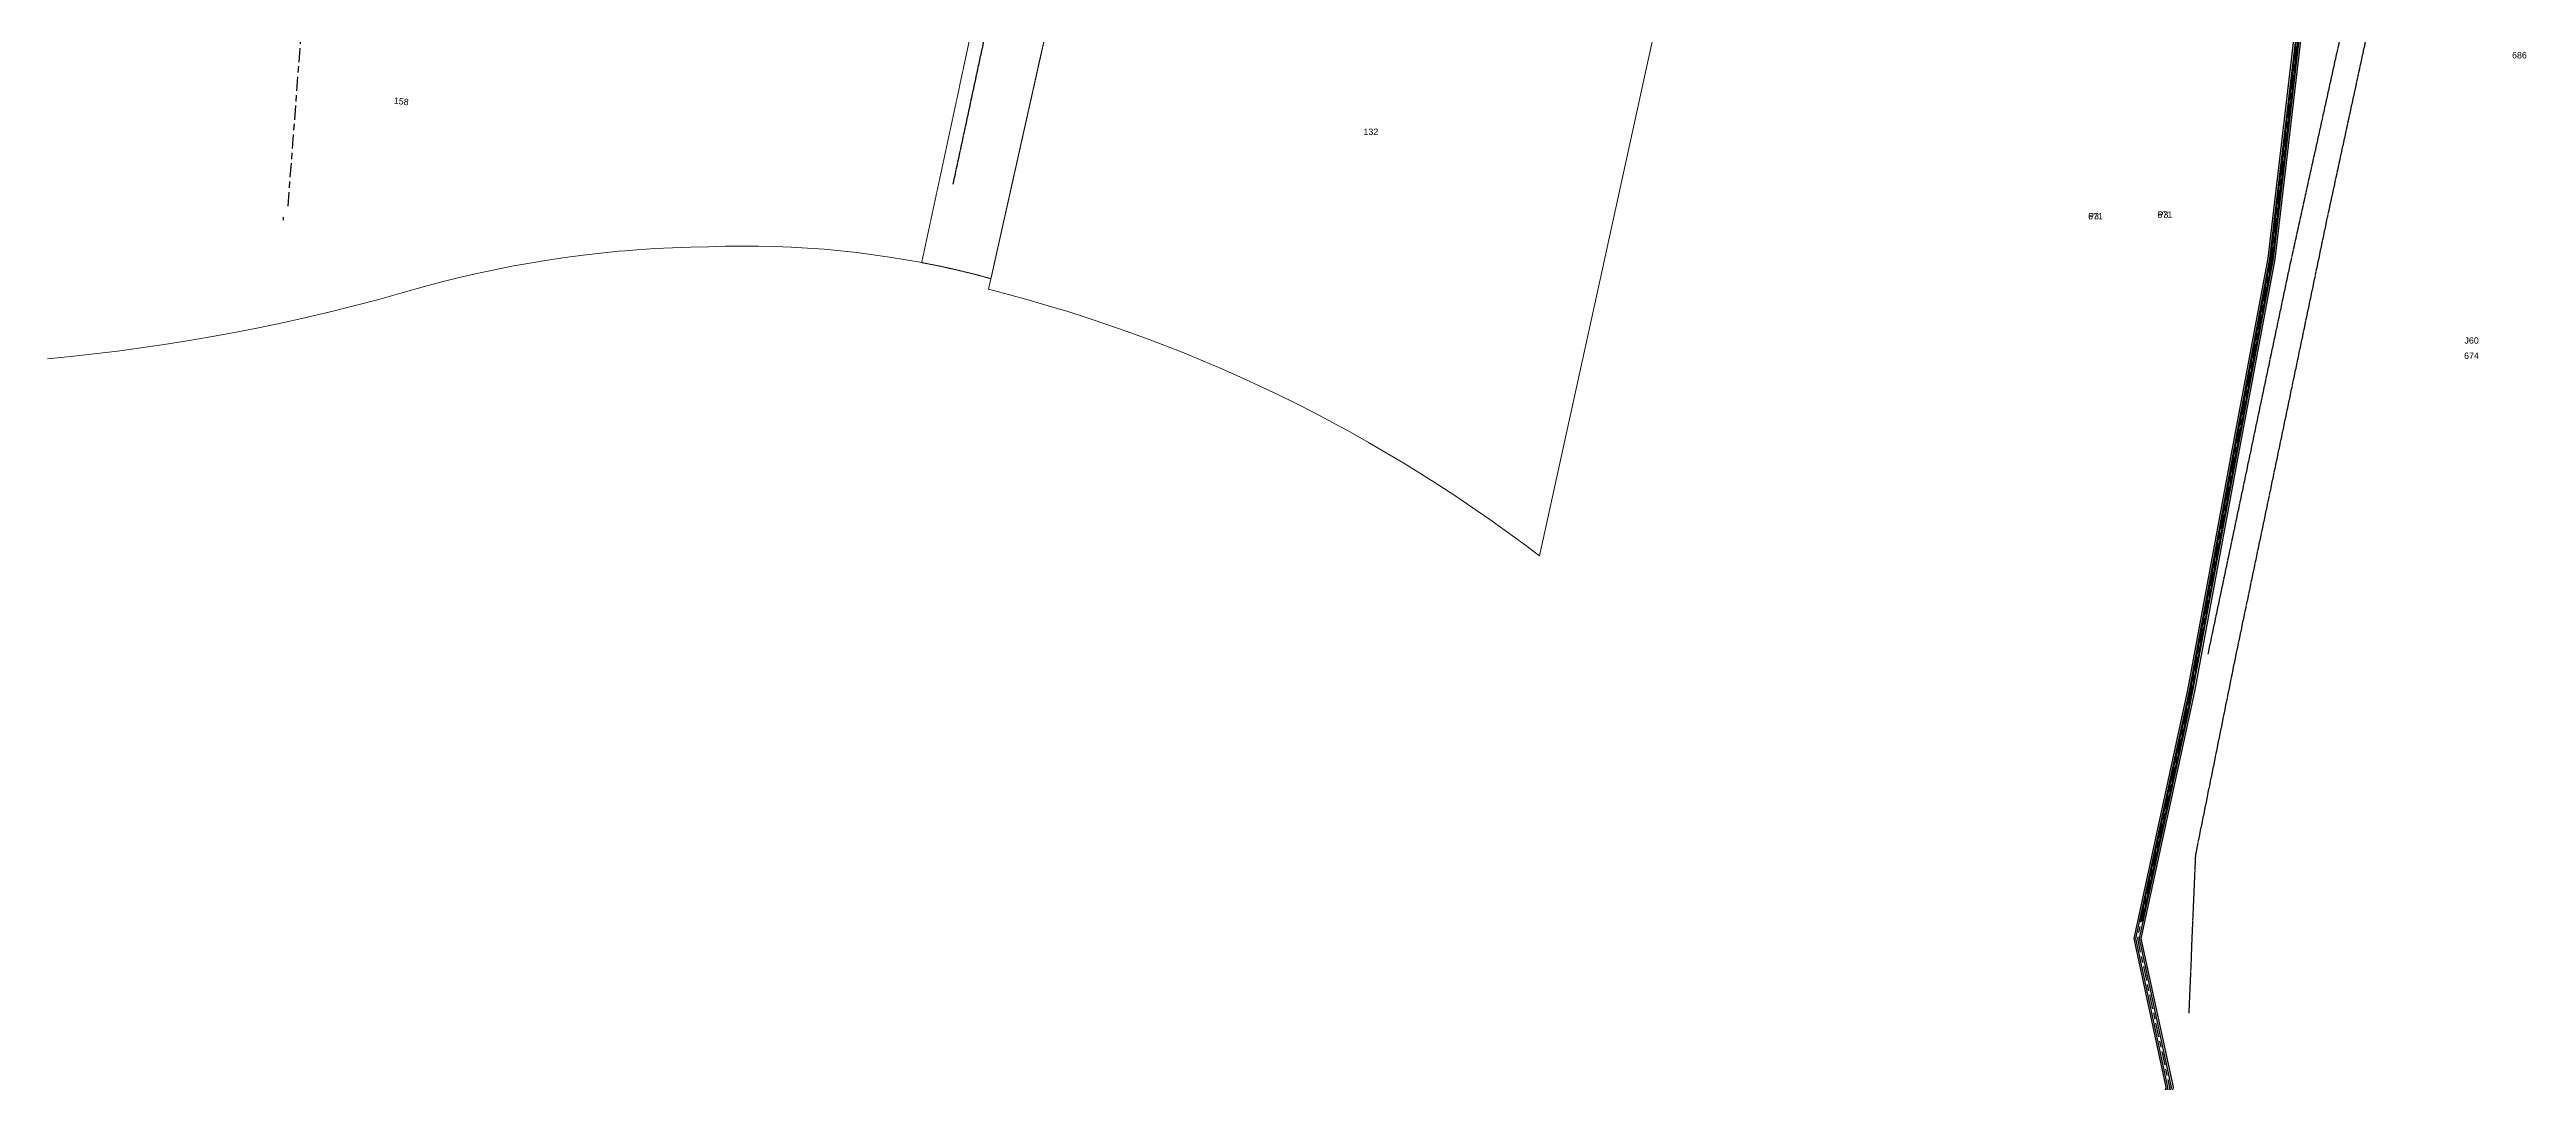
# Model space of a CAD drawing. Header units: metres. Extents: x 309024 to 312074, y 6251331 to 6253790.
# Drawn here: x 310416 to 311120, y 6252038 to 6252331 of the extents above; entities that cross this region are included whole.
import ezdxf

# ---------------------------------------------------------------- set-up
doc = ezdxf.new("R2010")
doc.units = ezdxf.units.M
for name, pattern in [('Cable Exist OH', [1, 1, 0]), ('Cable Exist UG', [8.2, 4, -1.2, 1.8, -1.2]), ('HIDDEN', [0.375, 0.25, -0.125]), ('HIDDEN2', [0.1875, 0.125, -0.0625])]:
    doc.linetypes.add(name, pattern=pattern)
doc.layers.add('Cadastre Land Parcels_SP_EXT', color=9, linetype='Continuous', lineweight=5)
doc.layers.add('Cadastre Other Property_SP_EXT', color=9, linetype='HIDDEN', lineweight=5)
for name, color, linetype in [('Duct_SP_EXT', 7, 'Continuous'), ('Mains_HV_EXT', 7, 'Continuous'), ('Mains_TR_EXT', 7, 'Continuous')]:
    doc.layers.add(name, color=color, linetype=linetype)
doc.styles.get("Standard").update_dxf_attribs({"font": 'arial.ttf'})
doc.linetypes.add('Cable E UG', pattern='A,6,-0.5,["E",Standard,S=1.7,R=0,X=0.5,Y=-1],-2.9', length=9.4)
doc.linetypes.add('Cable P UG', pattern='A,6,-0.5,["P",Standard,S=1.7,R=0,X=0.5,Y=-1],-2.9', length=9.4)

msp = doc.modelspace()

# ---------------------------------------------------------------- linework, layer by layer
at = {"layer": 'Cadastre Land Parcels_SP_EXT', "linetype": 'Continuous'}
for points in [[(310699.39, 6252336.55), (310683.67, 6252266.21), (310683.02, 6252263.19), (310688.66, 6252261.71), (310694.28, 6252260.17), (310699.89, 6252258.55), (310705.47, 6252256.86), (310711.03, 6252255.09), (310716.56, 6252253.25), (310722.07, 6252251.33), (310727.55, 6252249.33), (310733, 6252247.27), (310738.43, 6252245.12), (310743.82, 6252242.91), (310749.19, 6252240.62), (310754.52, 6252238.26), (310759.82, 6252235.83), (310765.09, 6252233.32), (310770.32, 6252230.75), (310775.52, 6252228.1), (310780.68, 6252225.38), (310785.8, 6252222.6), (310790.89, 6252219.74), (310795.93, 6252216.82), (310800.94, 6252213.83), (310805.91, 6252210.76), (310810.83, 6252207.64), (310815.71, 6252204.44), (310820.54, 6252201.18), (310825.33, 6252197.86), (310830.08, 6252194.46), (310834.78, 6252191.01), (310839.45, 6252187.49), (310856.63, 6252265.95), (310856.63, 6252265.95), (310883.6, 6252389.34)], [(310415.79, 6252243.46), (310422.43, 6252244.12), (310429.06, 6252244.86), (310435.68, 6252245.67), (310442.3, 6252246.57), (310448.9, 6252247.54), (310455.49, 6252248.59), (310462.07, 6252249.71), (310468.89, 6252250.96), (310475.7, 6252252.29), (310482.49, 6252253.71), (310489.26, 6252255.22), (310496.01, 6252256.8), (310502.74, 6252258.48), (310509.46, 6252260.23), (310516.14, 6252262.07), (310522.81, 6252263.99), (310527.74, 6252265.3), (310532.7, 6252266.54), (310537.68, 6252267.69), (310542.67, 6252268.76), (310547.68, 6252269.75), (310552.7, 6252270.66), (310557.74, 6252271.49), (310562.8, 6252272.24), (310567.86, 6252272.9), (310572.93, 6252273.48), (310578.02, 6252273.98), (310579.77, 6252274.13), (310583.11, 6252274.4), (310588.2, 6252274.74), (310593.3, 6252275), (310598.41, 6252275.17), (310603.51, 6252275.26), (310608.2, 6252275.41), (310612.88, 6252275.48), (310617.56, 6252275.46), (310622.25, 6252275.36), (310626.93, 6252275.18), (310631.61, 6252274.91), (310636.28, 6252274.56), (310640.95, 6252274.13), (310645.6, 6252273.62), (310650.25, 6252273.02), (310654.89, 6252272.34), (310659.51, 6252271.58), (310664.13, 6252270.76), (310668.07, 6252269.99), (310672, 6252269.16), (310675.92, 6252268.26), (310679.81, 6252267.27), (310683.67, 6252266.21), (310699.39, 6252336.55)]]:
    msp.add_lwpolyline(points, dxfattribs=at)
at = {"layer": 'Cadastre Other Property_SP_EXT', "linetype": 'HIDDEN2'}
msp.add_lwpolyline([(310664, 6252270.78), (310668.65, 6252269.87), (310673.39, 6252268.83), (310678.66, 6252267.56), (310683.68, 6252266.21), (310724.72, 6252449.83), (310728.23, 6252462.81), (310736.32, 6252503.27), (310746.45, 6252552.72), (310725.47, 6252556.8), (310664, 6252270.78)], close=True, dxfattribs=at)
at = {"layer": 'Duct_SP_EXT'}
for p, q in [((311056.01, 6252348.48), (311046.99, 6252271.92)), ((311056.48, 6252348.4), (311047.46, 6252271.84)), ((311046.99, 6252271.92), (311036.38, 6252215.27)), ((311047.46, 6252271.84), (311036.85, 6252215.18)), ((311046.99, 6252271.92), (311047.22, 6252271.88)), ((311047.46, 6252271.84), (311047.22, 6252271.88)), ((311036.38, 6252215.27), (311024.15, 6252149.24)), ((311036.85, 6252215.18), (311024.62, 6252149.15)), ((311036.38, 6252215.27), (311036.61, 6252215.23)), ((311036.85, 6252215.18), (311036.61, 6252215.23)), ((311024.15, 6252149.24), (311022.95, 6252143.59)), ((311024.62, 6252149.15), (311023.42, 6252143.49)), ((311024.15, 6252149.24), (311024.39, 6252149.2)), ((311024.62, 6252149.15), (311024.39, 6252149.2)), ((311022.95, 6252143.59), (311010.01, 6252083.86)), ((311023.42, 6252143.49), (311010.47, 6252083.76)), ((311022.95, 6252143.59), (311023.18, 6252143.54)), ((311023.42, 6252143.49), (311023.18, 6252143.54)), ((311010.01, 6252083.86), (311010.24, 6252083.81)), ((311010.47, 6252083.76), (311010.24, 6252083.81))]:
    msp.add_line(p, q, dxfattribs=at)
at = {"layer": 'Mains_HV_EXT', "linetype": 'Cable Exist UG'}
for points in [[(310484.11, 6252286.82), (310501.4, 6252513.83)], [(310482.69, 6252283.64), (310482.69, 6252282.84)]]:
    msp.add_lwpolyline(points, dxfattribs=at)
at = {"layer": 'Mains_HV_EXT', "linetype": 'Cable E UG'}
for points in [[(311072.06, 6252428.6), (311071.44, 6252425.66), (311056.75, 6252355.05), (311055.26, 6252348.61), (311046.23, 6252272.03), (311035.63, 6252215.41), (311023.41, 6252149.39), (311022.2, 6252143.75), (311008.16, 6252078.93), (311017.25, 6252036.74), (310994.01, 6251933.53), (310990.05, 6251923.21), (310967.99, 6251865.73), (310945.81, 6251767.35), (310967.42, 6251579.06), (310958.86, 6251565.87), (310937.77, 6251533.26), (310909.74, 6251490.64), (310891.06, 6251463.7), (310872.38, 6251435.45), (310852.21, 6251405.2), (310893.17, 6251331.87), (310893.38, 6251331.49)], [(311072.54, 6252428.5), (311071.92, 6252425.56), (311057.24, 6252354.95), (311055.75, 6252348.53), (311046.73, 6252271.95), (311036.12, 6252215.32), (311023.9, 6252149.3), (311022.69, 6252143.64), (311008.67, 6252078.93), (311017.77, 6252036.73), (310994.49, 6251933.39), (310990.52, 6251923.04), (310968.47, 6251865.58), (310946.32, 6251767.33), (310967.94, 6251578.94), (310959.28, 6251565.59), (310938.19, 6251532.98), (310910.16, 6251490.36), (310891.48, 6251463.42), (310872.8, 6251435.17), (310852.8, 6251405.18), (310893.47, 6251332.35)]]:
    msp.add_lwpolyline(points, dxfattribs=at)
at = {"layer": 'Mains_HV_EXT', "linetype": 'Cable P UG'}
for points in [[(311073.52, 6252428.29), (311058.22, 6252354.73), (311056.74, 6252348.35), (311047.72, 6252271.81), (311037.1, 6252215.14), (311024.88, 6252149.1), (311023.67, 6252143.43), (311009.7, 6252078.93), (311018.79, 6252036.73), (310995.45, 6251933.1), (310991.45, 6251922.68), (310969.43, 6251865.29), (310947.33, 6251767.27), (310968.98, 6251578.69), (310960.12, 6251565.05), (310939.02, 6251532.44), (310910.99, 6251489.8), (310892.31, 6251462.86), (310873.63, 6251434.62), (310853.97, 6251405.13), (310894.62, 6251332.35)], [(311074.01, 6252428.19), (311058.71, 6252354.63), (311057.23, 6252348.27), (311048.21, 6252271.73), (311037.6, 6252215.04), (311025.37, 6252149), (311024.16, 6252143.33), (311010.21, 6252078.93), (311019.3, 6252036.73), (310995.93, 6251932.95), (310991.92, 6251922.5), (310969.91, 6251865.15), (310947.84, 6251767.24), (310969.49, 6251578.57), (310960.54, 6251564.78), (310939.44, 6251532.16), (310911.4, 6251489.52), (310892.72, 6251462.58), (310874.05, 6251434.35), (310854.56, 6251405.11), (310894.76, 6251333.14), (310894.62, 6251332.35)]]:
    msp.add_lwpolyline(points, dxfattribs=at)
at = {"layer": 'Mains_TR_EXT', "linetype": 'Cable Exist OH'}
for points in [[(310724.17, 6252531.77), (310705.92, 6252447.24), (310693.3, 6252388.24), (310683.88, 6252344.4), (310672.87, 6252293.08)], [(311103.45, 6252446.68), (311080.97, 6252366.18), (311063.02, 6252283.31), (311036.83, 6252157.96), (311025.64, 6252102.56), (311023.78, 6252057.67)], [(311096.51, 6252446.39), (311073.84, 6252366.79), (311052.49, 6252270.19), (311029.17, 6252159.6)]]:
    msp.add_lwpolyline(points, dxfattribs=at)
at = {"layer": 'Mains_TR_EXT', "linetype": 'Cable Exist UG'}
msp.add_lwpolyline([(311073.03, 6252428.4), (311072.42, 6252425.46), (311057.73, 6252354.84), (311056.25, 6252348.44), (311047.22, 6252271.88), (311036.61, 6252215.23), (311024.39, 6252149.2), (311023.18, 6252143.54), (311009.18, 6252078.93), (311018.28, 6252036.73), (310994.97, 6251933.24), (310990.98, 6251922.86)], dxfattribs=at)

# ---------------------------------------------------------------- texts
at = {"layer": 'Cadastre Land Parcels_SP_EXT'}
msp.add_text('158', height=1.8, rotation=352.39935, dxfattribs=at).set_placement((310514.04, 6252315.95))
msp.add_text('132', height=1.8, dxfattribs=at).set_placement((310789.44, 6252307.01))
at = {"layer": 'Mains_HV_EXT'}
for s, p in [('671', (310995.2, 6252283.06)), ('P3', (310995.2, 6252283.06)), ('671', (311014.91, 6252283.51)), ('P3', (311014.91, 6252283.51))]:
    msp.add_text(s, height=1.8, dxfattribs=at).set_placement(p)
at = {"layer": 'Mains_TR_EXT'}
for s, p in [('686', (311115.57, 6252328.73)), ('674', (311101.96, 6252243.44))]:
    msp.add_text(s, height=1.8, dxfattribs=at).set_placement(p)
msp.add_text('J60', height=1.8, rotation=359.95668, dxfattribs=at).set_placement((311102.06, 6252247.77))

doc.saveas('drawing.dxf')
